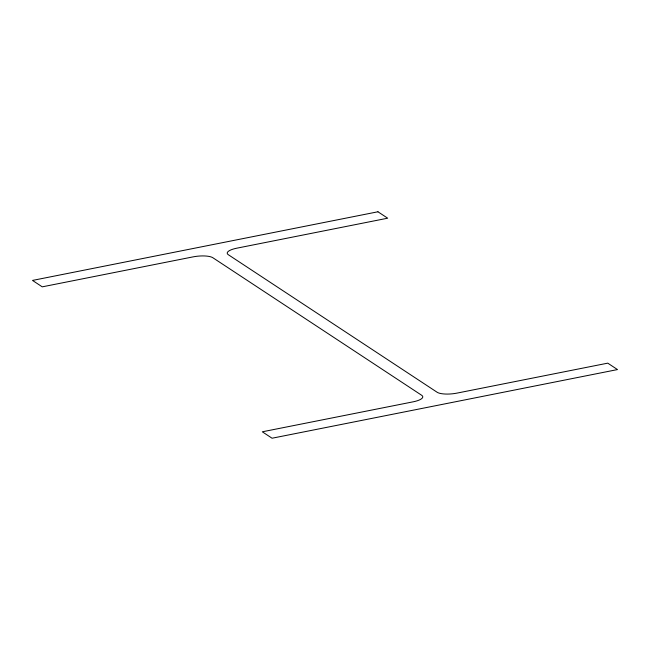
<?xml version="1.0" encoding="UTF-8"?>
<svg xmlns="http://www.w3.org/2000/svg" width="650" height="650" viewBox="0 0 650 650"><rect width="100%" height="100%" fill="white"/><g stroke="black" fill="none" stroke-linecap="round" stroke-linejoin="round"><path stroke-width="0.97" d="M377.942 211.778L32.5 280.426L42.242 286.845L193.131 256.864A15.267 4.461 -5.1 0 1 212.891 257.757L421.712 395.306A15.267 4.461 -5.1 0 1 413.197 401.814L262.316 431.803L272.058 438.222L617.5 369.574L607.758 363.155L456.869 393.136A15.267 4.461 -5.1 0 1 437.109 392.243L228.288 254.694A15.267 4.461 -5.1 0 1 236.803 248.186L387.684 218.197L377.942 211.778"/></g></svg>
